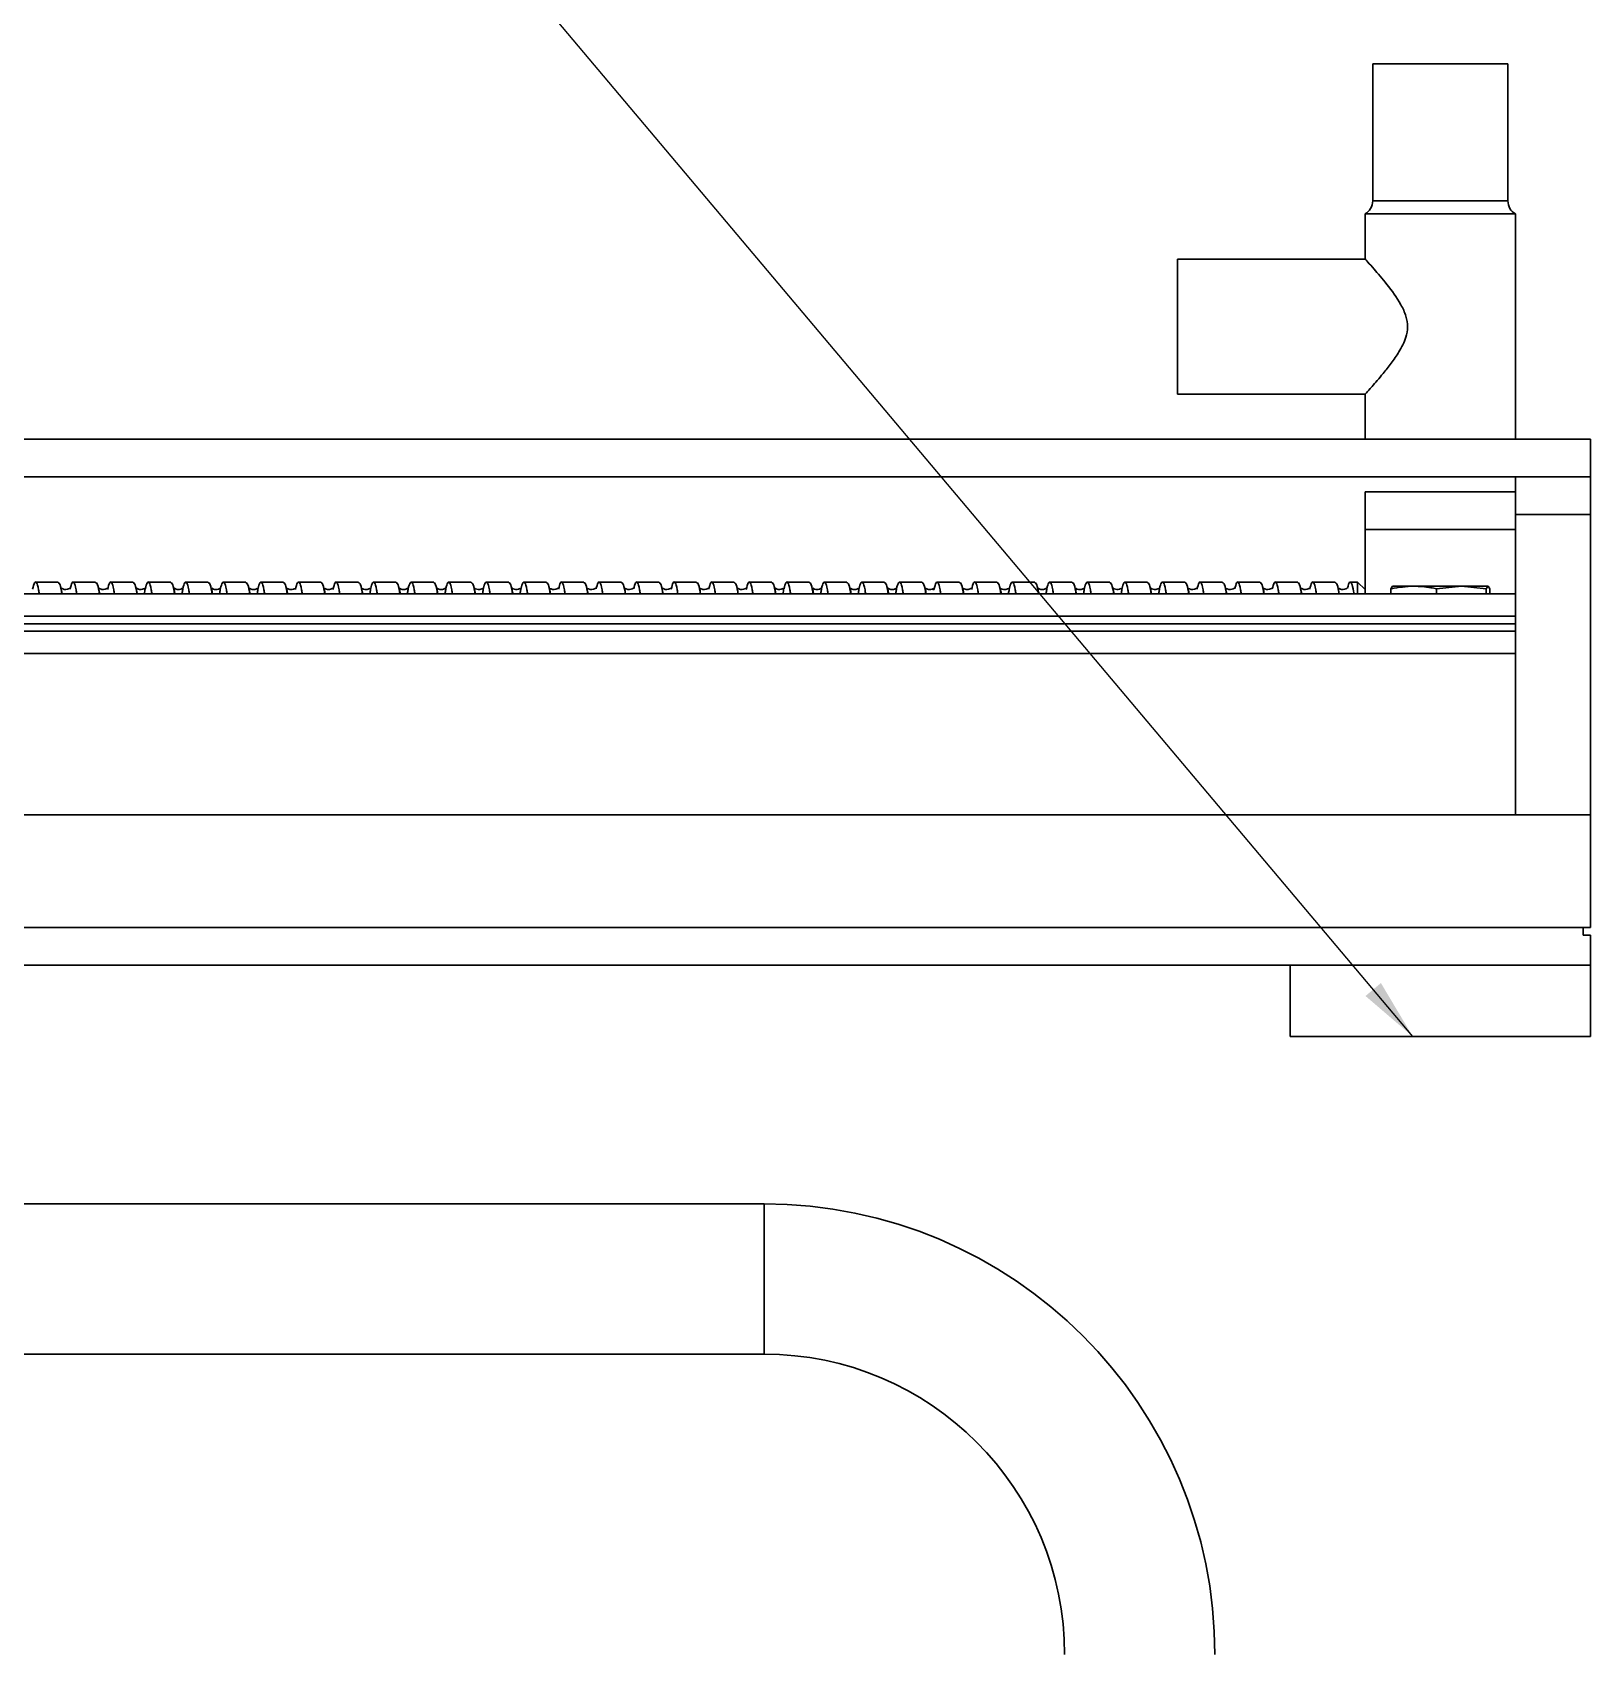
# Model space of a CAD drawing. Header units: millimetres. Extents: x 0 to 4412, y -498 to 1086.
# Drawn here: x 3963.2 to 4066.9, y 877.1 to 985.1 of the extents above; entities that cross this region are included whole.
import ezdxf

# ---------------------------------------------------------------- set-up
doc = ezdxf.new("R2010")
doc.units = ezdxf.units.MM
doc.header["$LTSCALE"] = 1.8
doc.layers.add('10', color=7, linetype='Continuous')
doc.dimstyles.new('SLDDIMSTYLE2', dxfattribs={"dimtxt": 0.18, "dimasz": 4.08, "dimexe": 0, "dimexo": 0.0625, "dimgap": 0, "dimtad": 0, "dimtih": 1, "dimtoh": 1, "dimdec": 0, "dimrnd": 1e-09, "dimzin": 0, "dimdsep": 46, "dimtxsty": 'Standard', "dimsah": 1, "dimcen": 0.09, "dimadec": 0, "dimazin": 0, "dimtfac": 4.08, "dimtdec": 0, "dimtofl": 0, "dimtmove": 0, "dimatfit": 3, "dimfxl": 1, "dimfrac": 2, "dimtolj": 1, "dimtzin": 0, "dimarcsym": 0})

msp = doc.modelspace()

# ---------------------------------------------------------------- linework, layer by layer
at = {"color": 7, "linetype": 'Continuous', "lineweight": 30}
for p, q in [((4052.3856, 983.0482), (4052.3856, 973.9142)), ((4052.3856, 983.0482), (4056.8856, 983.0482)), ((4056.8856, 983.0482), (4061.3856, 983.0482)), ((4061.3856, 973.9142), (4061.3856, 983.0482)), ((4051.8856, 973.0482), (4051.8856, 970.0193)), ((4051.8856, 973.0482), (4056.8856, 973.0482)), ((4052.3856, 973.9142), (4061.3856, 973.9142)), ((4056.8856, 973.0482), (4061.8856, 973.0482)), ((4061.8856, 958.0482), (4061.8856, 973.0482)), ((4051.9115, 970.0482), (4039.3856, 970.0482)), ((4039.3856, 970.0482), (4039.3856, 961.0482)), ((4039.3856, 961.0482), (4051.8856, 961.0482)), ((4051.8856, 961.0482), (4051.8856, 958.0482)), ((4066.8856, 958.0482), (3895.9002, 958.0482)), ((4066.8856, 958.0482), (4066.8856, 955.5482)), ((4061.8856, 955.5482), (3940.7502, 955.5482)), ((4061.8856, 955.5482), (4066.8856, 955.5482)), ((4061.8856, 955.5482), (4061.8856, 953.0482)), ((4066.8856, 955.5482), (4066.8856, 953.0482)), ((4051.8856, 954.5482), (4061.8856, 954.5482)), ((4051.8856, 952.0482), (4051.8856, 954.5482)), ((4061.8856, 953.0482), (4066.8856, 953.0482)), ((4061.8856, 953.0482), (4061.8856, 933.0482)), ((4066.8856, 953.0482), (4066.8856, 933.0482)), ((4061.8856, 952.0482), (4051.8856, 952.0482)), ((4051.8856, 947.7647), (4051.8856, 952.0482)), ((3964.8956, 948.5482), (3963.3957, 948.5482)), ((3967.3956, 948.5482), (3965.8957, 948.5482)), ((3969.8956, 948.5482), (3968.3957, 948.5482)), ((3972.3956, 948.5482), (3970.8957, 948.5482)), ((3974.8956, 948.5482), (3973.3957, 948.5482)), ((3977.3956, 948.5482), (3975.8957, 948.5482)), ((3979.8956, 948.5482), (3978.3957, 948.5482)), ((3982.3956, 948.5482), (3980.8957, 948.5482)), ((3984.8956, 948.5482), (3983.3957, 948.5482)), ((3987.3956, 948.5482), (3985.8957, 948.5482)), ((3989.8956, 948.5482), (3988.3957, 948.5482)), ((3992.3956, 948.5482), (3990.8957, 948.5482)), ((3994.8956, 948.5482), (3993.3957, 948.5482)), ((3997.3956, 948.5482), (3995.8957, 948.5482)), ((3999.8956, 948.5482), (3998.3957, 948.5482)), ((4002.3956, 948.5482), (4000.8957, 948.5482)), ((4004.8956, 948.5482), (4003.3957, 948.5482)), ((4007.3956, 948.5482), (4005.8957, 948.5482)), ((4009.8956, 948.5482), (4008.3957, 948.5482)), ((4012.3956, 948.5482), (4010.8957, 948.5482)), ((4014.8956, 948.5482), (4013.3957, 948.5482)), ((4017.3956, 948.5482), (4015.8957, 948.5482)), ((4019.8956, 948.5482), (4018.3957, 948.5482)), ((4022.3956, 948.5482), (4020.8957, 948.5482)), ((4024.8956, 948.5482), (4023.3957, 948.5482)), ((4027.3956, 948.5482), (4025.8957, 948.5482)), ((4029.8956, 948.5482), (4028.3957, 948.5482)), ((4032.3956, 948.5482), (4030.8957, 948.5482)), ((4034.8956, 948.5482), (4033.3957, 948.5482)), ((4037.3956, 948.5482), (4035.8957, 948.5482)), ((4039.8956, 948.5482), (4038.3957, 948.5482)), ((4042.3956, 948.5482), (4040.8957, 948.5482)), ((4044.8956, 948.5482), (4043.3957, 948.5482)), ((4047.3956, 948.5482), (4045.8957, 948.5482)), ((4049.8956, 948.5482), (4048.3957, 948.5482)), ((4051.3856, 948.5482), (4050.8963, 948.5482)), ((4051.8856, 948.0482), (4051.3856, 948.5482)), ((4051.3856, 948.5482), (4051.3856, 947.7647)), ((4053.7101, 948.2732), (4053.5886, 948.094)), ((4055.1157, 948.2732), (4053.7098, 948.2732)), ((4058.2912, 948.2732), (4055.1157, 948.2732)), ((4056.6427, 948.094), (4058.2912, 948.2732)), ((4058.2912, 948.2732), (4059.9397, 948.094)), ((4060.0612, 948.2732), (4058.2912, 948.2732)), ((4059.9397, 948.094), (4060.0612, 948.2732)), ((4060.0612, 948.2732), (4060.1826, 948.094)), ((4061.8856, 947.7647), (3940.7502, 947.7647)), ((4053.5886, 947.7647), (4053.5886, 948.094)), ((4056.6427, 947.7647), (4056.6427, 948.094)), ((4059.9397, 947.7647), (4059.9397, 948.094)), ((4060.1826, 947.7647), (4060.1826, 948.094)), ((4061.8856, 946.2647), (3940.7502, 946.2647)), ((4061.8856, 945.2647), (3864.3856, 945.2647)), ((4061.8856, 945.7647), (3940.7502, 945.7647)), ((3861.8856, 943.7982), (4061.8856, 943.7982)), ((4061.8856, 943.7982), (4061.8856, 933.0482)), ((3821.8856, 933.0482), (4066.8856, 933.0482)), ((4061.8856, 933.0482), (3861.8856, 933.0482)), ((4061.8856, 933.0482), (4066.8856, 933.0482)), ((4066.8856, 925.5482), (4066.8856, 933.0482)), ((3766.8856, 925.5482), (4066.3856, 925.5482)), ((3821.8856, 925.5482), (4066.8856, 925.5482)), ((4066.3856, 925.5482), (4066.3856, 925.0482)), ((4066.3856, 925.0482), (4066.8856, 925.0482)), ((4066.8856, 925.0482), (4066.8856, 923.0482)), ((3766.8856, 923.0482), (4066.8856, 923.0482)), ((4046.8856, 923.0482), (4046.8856, 918.2982)), ((4066.8856, 923.0482), (4066.8856, 918.2982)), ((4046.8856, 918.2982), (4066.8856, 918.2982)), ((3591.8856, 907.1482), (4011.8856, 907.1482)), ((4011.8856, 897.1482), (4011.8856, 907.1482)), ((4011.8856, 897.1482), (3601.8856, 897.1482))]:
    msp.add_line(p, q, dxfattribs=at)
for centre, radius, start, end in [((4051.3856, 973.9142), 1, 300, 0), ((4062.3856, 973.9142), 1, 180, 240), ((4011.8856, 877.1482), 30, 360, 90), ((4011.8856, 877.1482), 20, 360, 90)]:
    msp.add_arc(centre, radius, start, end, dxfattribs=at)
for points, knots in [([(4051.9116, 970.0193), (4051.9033, 970.0284), (4051.8574, 970.0796), (4052.0564, 969.8584), (4052.5192, 969.3367), (4053.3257, 968.3873), (4054.1435, 967.2982), (4054.6171, 966.3017), (4054.7479, 965.5415), (4054.5969, 964.6979), (4054.167, 963.8824), (4053.6172, 963.0972), (4052.9706, 962.2844), (4052.3534, 961.571), (4051.9472, 961.1164), (4051.9041, 961.0687), (4051.8856, 961.0482)], [0, 0, 0, 0, 0.016188689, 0.09062938, 0.166989286, 0.28150856, 0.398754042, 0.45404392, 0.500244937, 0.546562668, 0.618378695, 0.682894702, 0.749200959, 0.854883693, 0.937655297, 1, 1, 1, 1]), ([(3963.6419, 947.7647), (3963.6275, 947.8578), (3963.5671, 948.2487), (3963.4664, 948.5415), (3963.3323, 948.5946), (3963.2436, 948.2442), (3963.2003, 948.0731)], [0, 0, 0, 0, 0.09581572, 0.40205369, 0.70810886, 1, 1, 1, 1]), ([(3964.8956, 948.502), (3964.9276, 948.4937), (3965.0039, 948.4739), (3965.0877, 948.161), (3965.1391, 947.8064), (3965.1452, 947.7647)], [0, 0, 0, 0, 0.3888369, 0.92819948, 1, 1, 1, 1]), ([(3965.6766, 948.1102), (3965.6717, 948.1165), (3965.6613, 948.1296), (3965.5375, 948.0545), (3965.2936, 948.037), (3965.1353, 948.1203), (3965.0862, 948.1564), (3965.0882, 948.1194), (3965.1179, 948.0076), (3965.1452, 947.8397), (3965.1574, 947.7647)], [0, 0, 0, 0, 0.11621925, 0.24647327, 0.37746811, 0.51810409, 0.58963368, 0.66297316, 0.84934615, 1, 1, 1, 1]), ([(3966.1419, 947.7647), (3966.1275, 947.8578), (3966.0671, 948.2486), (3965.9664, 948.5418), (3965.8312, 948.5937), (3965.7414, 948.2383), (3965.6971, 948.0626)], [0, 0, 0, 0, 0.09512042, 0.39913612, 0.70297036, 1, 1, 1, 1]), ([(3967.3956, 948.502), (3967.4276, 948.4937), (3967.5039, 948.4739), (3967.5877, 948.161), (3967.6391, 947.8064), (3967.6452, 947.7647)], [0, 0, 0, 0, 0.3888369, 0.92819948, 1, 1, 1, 1]), ([(3968.1693, 948.0983), (3968.1647, 948.1062), (3968.1542, 948.1244), (3968.0445, 948.057), (3967.7973, 948.0357), (3967.6349, 948.1205), (3967.584, 948.1605), (3967.5834, 948.1308), (3967.6137, 948.0195), (3967.6421, 947.8482), (3967.6559, 947.7647)], [0, 0, 0, 0, 0.10698784, 0.24665746, 0.37796087, 0.51463322, 0.58297721, 0.65202468, 0.83037921, 1, 1, 1, 1]), ([(3968.6419, 947.7647), (3968.6275, 947.8578), (3968.5671, 948.2486), (3968.4664, 948.542), (3968.3307, 948.5933), (3968.2404, 948.2354), (3968.1955, 948.0574)], [0, 0, 0, 0, 0.09478474, 0.39772756, 0.70048957, 1, 1, 1, 1]), ([(3969.8956, 948.502), (3969.9276, 948.4937), (3970.0039, 948.4739), (3970.0877, 948.161), (3970.1391, 947.8064), (3970.1452, 947.7647)], [0, 0, 0, 0, 0.3888369, 0.92819948, 1, 1, 1, 1]), ([(3970.6362, 947.7647), (3970.6364, 947.7657), (3970.6581, 947.9062), (3970.6855, 948.0405), (3970.6854, 948.1281), (3970.6156, 948.0957), (3970.44, 948.0312), (3970.2221, 948.0697), (3970.1179, 948.1364), (3970.0662, 948.1783), (3970.108, 948.0593), (3970.1321, 947.9392), (3970.1558, 947.7756), (3970.1573, 947.7647)], [0, 0, 0, 0, 0.001092, 0.16072624, 0.29466004, 0.4019366, 0.49555984, 0.59115207, 0.64153304, 0.69218206, 0.80938518, 0.98729383, 1, 1, 1, 1]), ([(3971.1419, 947.7647), (3971.1275, 947.8579), (3971.0671, 948.2487), (3970.9664, 948.5405), (3970.8352, 948.5969), (3970.7494, 948.2599), (3970.709, 948.1012)], [0, 0, 0, 0, 0.09771823, 0.41003685, 0.72216905, 1, 1, 1, 1]), ([(3972.3956, 948.502), (3972.4276, 948.4937), (3972.5039, 948.4739), (3972.5877, 948.161), (3972.6391, 947.8064), (3972.6452, 947.7647)], [0, 0, 0, 0, 0.3888369, 0.92819948, 1, 1, 1, 1]), ([(3973.1722, 948.1054), (3973.1727, 948.1105), (3973.1768, 948.1466), (3973.105, 948.077), (3972.9119, 948.0378), (3972.7568, 948.0629), (3972.6298, 948.1295), (3972.6193, 948.1345), (3972.6148, 948.0575), (3972.6482, 947.9283), (3972.6693, 947.7788), (3972.6713, 947.7647)], [0, 0, 0, 0, 0.02678293, 0.18784358, 0.30542161, 0.38752758, 0.44851004, 0.55661537, 0.72922831, 0.97452631, 1, 1, 1, 1]), ([(3973.6419, 947.7647), (3973.6275, 947.8577), (3973.5672, 948.248), (3973.4663, 948.5514), (3973.3306, 948.5595), (3973.2228, 948.2609), (3973.1637, 947.8655), (3973.1486, 947.7647)], [0, 0, 0, 0, 0.0856248, 0.35929142, 0.6327947, 0.90633403, 1, 1, 1, 1]), ([(3974.8956, 948.502), (3974.9276, 948.4937), (3975.0039, 948.4739), (3975.0877, 948.161), (3975.1391, 947.8064), (3975.1452, 947.7647)], [0, 0, 0, 0, 0.388836904, 0.928199482, 1, 1, 1, 1]), ([(3975.6704, 948.1043), (3975.6709, 948.1086), (3975.675, 948.1458), (3975.6065, 948.0773), (3975.4123, 948.0378), (3975.257, 948.0628), (3975.1299, 948.1295), (3975.1173, 948.1371), (3975.1112, 948.0679), (3975.1435, 947.9402), (3975.1654, 947.7877), (3975.1687, 947.7647)], [0, 0, 0, 0, 0.02144892, 0.18612755, 0.30393769, 0.38561244, 0.44588386, 0.55149717, 0.71937742, 0.95768335, 1, 1, 1, 1]), ([(3976.1419, 947.7647), (3976.1275, 947.8577), (3976.0672, 948.248), (3975.9663, 948.5514), (3975.8306, 948.5595), (3975.7228, 948.2609), (3975.6637, 947.8655), (3975.6486, 947.7647)], [0, 0, 0, 0, 0.0856248, 0.35929142, 0.6327947, 0.90633403, 1, 1, 1, 1]), ([(3977.3956, 948.502), (3977.4276, 948.4937), (3977.5039, 948.4739), (3977.5877, 948.161), (3977.6391, 947.8064), (3977.6452, 947.7647)], [0, 0, 0, 0, 0.3888369, 0.92819948, 1, 1, 1, 1]), ([(3978.1693, 948.1039), (3978.1696, 948.1074), (3978.1738, 948.1455), (3978.1082, 948.0777), (3977.9126, 948.0378), (3977.757, 948.0627), (3977.63, 948.1296), (3977.6161, 948.139), (3977.6093, 948.0759), (3977.6415, 947.9491), (3977.6639, 947.7951), (3977.6683, 947.7647)], [0, 0, 0, 0, 0.016906802, 0.185539437, 0.303642914, 0.384984577, 0.444716923, 0.548063006, 0.711511727, 0.943111998, 1, 1, 1, 1]), ([(3978.6419, 947.7647), (3978.6275, 947.8577), (3978.5672, 948.248), (3978.4663, 948.5514), (3978.3306, 948.5595), (3978.2228, 948.2609), (3978.1637, 947.8655), (3978.1486, 947.7647)], [0, 0, 0, 0, 0.0856248, 0.35929142, 0.6327947, 0.90633403, 1, 1, 1, 1]), ([(3979.8956, 948.502), (3979.9276, 948.4937), (3980.0039, 948.4739), (3980.0877, 948.161), (3980.1391, 947.8064), (3980.1452, 947.7647)], [0, 0, 0, 0, 0.3888369, 0.92819948, 1, 1, 1, 1]), ([(3980.6572, 948.0916), (3980.6511, 948.0982), (3980.6389, 948.1116), (3980.506, 948.0504), (3980.3412, 948.0414), (3980.1686, 948.1006), (3980.1122, 948.1463), (3980.1028, 948.0969), (3980.1364, 947.9669), (3980.1606, 947.8015), (3980.166, 947.7647)], [0, 0, 0, 0, 0.12561456, 0.2541673, 0.34469375, 0.41668839, 0.521189, 0.68961019, 0.93086157, 1, 1, 1, 1]), ([(3981.1419, 947.7647), (3981.1275, 947.8578), (3981.0671, 948.2486), (3980.9664, 948.5422), (3980.8302, 948.5929), (3980.7394, 948.2327), (3980.694, 948.0526)], [0, 0, 0, 0, 0.09447378, 0.39642274, 0.69819148, 1, 1, 1, 1]), ([(3982.3956, 948.502), (3982.4276, 948.4937), (3982.5039, 948.4739), (3982.5877, 948.161), (3982.6391, 947.8064), (3982.6452, 947.7647)], [0, 0, 0, 0, 0.3888369, 0.92819948, 1, 1, 1, 1]), ([(3983.1594, 948.0979), (3983.1571, 948.1064), (3983.152, 948.125), (3983.0612, 948.0689), (3982.8979, 948.0392), (3982.7254, 948.0714), (3982.622, 948.1336), (3982.6008, 948.1072), (3982.6342, 947.9762), (3982.6591, 947.8089), (3982.6657, 947.7647)], [0, 0, 0, 0, 0.10146301, 0.2219171, 0.30471941, 0.38522014, 0.50170465, 0.67433698, 0.9138218, 1, 1, 1, 1]), ([(3983.6419, 947.7647), (3983.6275, 947.8578), (3983.5671, 948.2486), (3983.4664, 948.5419), (3983.3308, 948.5934), (3983.2407, 948.2364), (3983.196, 948.0591)], [0, 0, 0, 0, 0.094894702, 0.398188993, 0.701302249, 1, 1, 1, 1]), ([(3984.8956, 948.502), (3984.9276, 948.4937), (3985.0039, 948.4739), (3985.0877, 948.161), (3985.1391, 947.8064), (3985.1452, 947.7647)], [0, 0, 0, 0, 0.3888369, 0.92819948, 1, 1, 1, 1]), ([(3985.666, 948.1111), (3985.6656, 948.1185), (3985.6648, 948.1381), (3985.6199, 948.0975), (3985.4535, 948.042), (3985.2812, 948.0518), (3985.1371, 948.1171), (3985.0963, 948.1179), (3985.1301, 947.9865), (3985.1557, 947.8171), (3985.1636, 947.7647)], [0, 0, 0, 0, 0.067619, 0.17975635, 0.25647918, 0.34792636, 0.47771759, 0.65572685, 0.89364285, 1, 1, 1, 1]), ([(3986.1419, 947.7647), (3986.1275, 947.8577), (3986.0672, 948.248), (3985.9663, 948.5514), (3985.8306, 948.5595), (3985.7228, 948.2609), (3985.6637, 947.8655), (3985.6486, 947.7647)], [0, 0, 0, 0, 0.0856248, 0.35929142, 0.6327947, 0.90633403, 1, 1, 1, 1]), ([(3987.3956, 948.502), (3987.4276, 948.4937), (3987.5039, 948.4739), (3987.5877, 948.161), (3987.6391, 947.8064), (3987.6452, 947.7647)], [0, 0, 0, 0, 0.388836904, 0.928199482, 1, 1, 1, 1]), ([(3988.171, 948.1249), (3988.171, 948.127), (3988.1714, 948.1427), (3988.1626, 948.1282), (3988.0393, 948.0646), (3987.8828, 948.0358), (3987.6786, 948.0868), (3987.591, 948.1488), (3987.6189, 948.0395), (3987.6499, 947.8488), (3987.6636, 947.7647)], [0, 0, 0, 0, 0.01713125, 0.12917044, 0.19350225, 0.2783581, 0.39962442, 0.57349879, 0.81196842, 1, 1, 1, 1]), ([(3988.6419, 947.7647), (3988.6275, 947.8577), (3988.5672, 948.248), (3988.4663, 948.5514), (3988.3306, 948.5595), (3988.2228, 948.2609), (3988.1637, 947.8655), (3988.1486, 947.7647)], [0, 0, 0, 0, 0.0856248, 0.35929142, 0.6327947, 0.90633403, 1, 1, 1, 1]), ([(3989.8956, 948.502), (3989.9276, 948.4937), (3990.0039, 948.4739), (3990.0877, 948.161), (3990.1391, 947.8064), (3990.1452, 947.7647)], [0, 0, 0, 0, 0.3888369, 0.92819948, 1, 1, 1, 1]), ([(3990.6699, 948.1251), (3990.6699, 948.1266), (3990.6706, 948.1424), (3990.6635, 948.1285), (3990.5392, 948.0646), (3990.3835, 948.036), (3990.181, 948.0855), (3990.089, 948.1518), (3990.1153, 948.0468), (3990.147, 947.8554), (3990.1621, 947.7647)], [0, 0, 0, 0, 0.01120528, 0.12501864, 0.18912952, 0.27381674, 0.39446622, 0.56407614, 0.79331158, 1, 1, 1, 1]), ([(3991.1419, 947.7647), (3991.1275, 947.8577), (3991.0672, 948.248), (3990.9663, 948.5514), (3990.8306, 948.5595), (3990.7228, 948.2609), (3990.6637, 947.8655), (3990.6486, 947.7647)], [0, 0, 0, 0, 0.0856248, 0.35929142, 0.6327947, 0.90633403, 1, 1, 1, 1]), ([(3992.3956, 948.502), (3992.4276, 948.4937), (3992.5039, 948.4739), (3992.5877, 948.161), (3992.6391, 947.8064), (3992.6452, 947.7647)], [0, 0, 0, 0, 0.3888369, 0.92819948, 1, 1, 1, 1]), ([(3993.1634, 948.1142), (3993.1628, 948.1211), (3993.1618, 948.1325), (3993.138, 948.1167), (3993.0751, 948.0815), (3992.9348, 948.037), (3992.7389, 948.0599), (3992.6212, 948.1335), (3992.5765, 948.1368), (3992.6291, 947.9977), (3992.6588, 947.7929), (3992.6629, 947.7647)], [0, 0, 0, 0, 0.0795034, 0.13210321, 0.16679858, 0.245072, 0.35912107, 0.51110219, 0.60112224, 0.94517517, 1, 1, 1, 1]), ([(3993.6419, 947.7647), (3993.6275, 947.8577), (3993.5672, 948.248), (3993.4663, 948.5514), (3993.3306, 948.5595), (3993.2228, 948.2609), (3993.1637, 947.8655), (3993.1486, 947.7647)], [0, 0, 0, 0, 0.0856248, 0.35929142, 0.6327947, 0.90633403, 1, 1, 1, 1]), ([(3994.8956, 948.502), (3994.9276, 948.4937), (3995.0039, 948.4739), (3995.0877, 948.161), (3995.1391, 947.8064), (3995.1452, 947.7647)], [0, 0, 0, 0, 0.3888369, 0.92819948, 1, 1, 1, 1]), ([(3995.6614, 948.1123), (3995.661, 948.1194), (3995.6604, 948.1314), (3995.6378, 948.1165), (3995.575, 948.0815), (3995.4345, 948.0371), (3995.2414, 948.0591), (3995.1209, 948.1336), (3995.0734, 948.1439), (3995.1254, 948.0062), (3995.1554, 947.8014), (3995.1608, 947.7647)], [0, 0, 0, 0, 0.0760744, 0.12957717, 0.16452193, 0.24306212, 0.35752918, 0.50726217, 0.59449876, 0.92728803, 1, 1, 1, 1]), ([(3996.1419, 947.7647), (3996.1275, 947.8577), (3996.0672, 948.248), (3995.9663, 948.5514), (3995.8306, 948.5595), (3995.7228, 948.2609), (3995.6637, 947.8655), (3995.6486, 947.7647)], [0, 0, 0, 0, 0.085624799, 0.359291423, 0.632794696, 0.906334029, 1, 1, 1, 1]), ([(3997.3956, 948.502), (3997.4276, 948.4937), (3997.5039, 948.4739), (3997.5877, 948.161), (3997.6391, 947.8064), (3997.6452, 947.7647)], [0, 0, 0, 0, 0.3888369, 0.92819948, 1, 1, 1, 1]), ([(3998.1812, 948.1323), (3998.1775, 948.1333), (3998.1711, 948.1351), (3998.0042, 948.0455), (3997.7784, 948.043), (3997.6343, 948.1213), (3997.5914, 948.1445), (3997.6012, 948.0822), (3997.6297, 947.9685), (3997.6539, 947.8094), (3997.6607, 947.7647)], [0, 0, 0, 0, 0.13195758, 0.22213897, 0.35021204, 0.5079708, 0.59420556, 0.68743736, 0.91215792, 1, 1, 1, 1]), ([(3998.6419, 947.7647), (3998.6275, 947.8578), (3998.5671, 948.2487), (3998.4664, 948.5412), (3998.3331, 948.5953), (3998.2453, 948.2488), (3998.2029, 948.0814)], [0, 0, 0, 0, 0.09636656, 0.40436506, 0.71217972, 1, 1, 1, 1]), ([(3999.8956, 948.502), (3999.9276, 948.4937), (4000.0039, 948.4739), (4000.0877, 948.161), (4000.1391, 947.8064), (4000.1452, 947.7647)], [0, 0, 0, 0, 0.388836904, 0.928199482, 1, 1, 1, 1]), ([(4000.6872, 948.1346), (4000.6826, 948.1359), (4000.6745, 948.1382), (4000.5136, 948.0474), (4000.2822, 948.0414), (4000.1343, 948.1211), (4000.0895, 948.1482), (4000.0969, 948.0933), (4000.1255, 947.98), (4000.1506, 947.8179), (4000.1588, 947.7647)], [0, 0, 0, 0, 0.13091266, 0.23149985, 0.35998467, 0.51264592, 0.59463102, 0.68216968, 0.89562013, 1, 1, 1, 1]), ([(4001.1419, 947.7647), (4001.1275, 947.8578), (4001.0671, 948.2487), (4000.9664, 948.5409), (4000.8338, 948.5959), (4000.7467, 948.2527), (4000.705, 948.0884)], [0, 0, 0, 0, 0.09683714, 0.4063397, 0.71565751, 1, 1, 1, 1]), ([(4002.3956, 948.502), (4002.4276, 948.4937), (4002.5039, 948.4739), (4002.5877, 948.161), (4002.6391, 947.8064), (4002.6452, 947.7647)], [0, 0, 0, 0, 0.3888369, 0.92819948, 1, 1, 1, 1]), ([(4003.1861, 948.1292), (4003.1811, 948.1319), (4003.1718, 948.1368), (4003.0221, 948.0497), (4002.786, 948.0399), (4002.6349, 948.1206), (4002.5889, 948.1503), (4002.5948, 948.1008), (4002.6238, 947.988), (4002.6494, 947.8247), (4002.6588, 947.7647)], [0, 0, 0, 0, 0.1281094, 0.2388347, 0.36835128, 0.51692034, 0.59525247, 0.67782242, 0.88170567, 1, 1, 1, 1]), ([(4003.6419, 947.7647), (4003.6275, 947.8578), (4003.5671, 948.2487), (4003.4664, 948.5411), (4003.3334, 948.5955), (4003.2459, 948.2504), (4003.2037, 948.0842)], [0, 0, 0, 0, 0.09655679, 0.40516332, 0.71358564, 1, 1, 1, 1]), ([(4004.8956, 948.502), (4004.9276, 948.4937), (4005.0039, 948.4739), (4005.0877, 948.161), (4005.1391, 947.8064), (4005.1452, 947.7647)], [0, 0, 0, 0, 0.3888369, 0.92819948, 1, 1, 1, 1]), ([(4005.6817, 948.1201), (4005.6767, 948.1246), (4005.6667, 948.1335), (4005.53, 948.0521), (4005.2898, 948.0384), (4005.1348, 948.1206), (4005.0869, 948.154), (4005.0904, 948.1119), (4005.1196, 947.9996), (4005.1462, 947.8331), (4005.1572, 947.7647)], [0, 0, 0, 0, 0.1224106, 0.24266999, 0.37273363, 0.51708735, 0.59185604, 0.6695934, 0.86417958, 1, 1, 1, 1]), ([(4006.1419, 947.7647), (4006.1275, 947.8578), (4006.0671, 948.2487), (4005.9664, 948.5415), (4005.8323, 948.5946), (4005.7436, 948.2442), (4005.7003, 948.0731)], [0, 0, 0, 0, 0.09581572, 0.402053689, 0.708108865, 1, 1, 1, 1]), ([(4007.3956, 948.502), (4007.4276, 948.4937), (4007.5039, 948.4739), (4007.5877, 948.161), (4007.6391, 947.8064), (4007.6452, 947.7647)], [0, 0, 0, 0, 0.3888369, 0.92819948, 1, 1, 1, 1]), ([(4008.1766, 948.1102), (4008.1717, 948.1165), (4008.1613, 948.1296), (4008.0375, 948.0545), (4007.7936, 948.037), (4007.6353, 948.1203), (4007.5862, 948.1564), (4007.5882, 948.1194), (4007.6179, 948.0076), (4007.6452, 947.8397), (4007.6574, 947.7647)], [0, 0, 0, 0, 0.11621925, 0.24647327, 0.37746811, 0.51810409, 0.58963368, 0.66297316, 0.84934615, 1, 1, 1, 1]), ([(4008.6419, 947.7647), (4008.6275, 947.8578), (4008.5671, 948.2486), (4008.4664, 948.5418), (4008.3312, 948.5937), (4008.2414, 948.2383), (4008.1971, 948.0626)], [0, 0, 0, 0, 0.09512042, 0.39913612, 0.70297036, 1, 1, 1, 1]), ([(4009.8956, 948.502), (4009.9276, 948.4937), (4010.0039, 948.4739), (4010.0877, 948.161), (4010.1391, 947.8064), (4010.1452, 947.7647)], [0, 0, 0, 0, 0.3888369, 0.92819948, 1, 1, 1, 1]), ([(4010.6693, 948.0983), (4010.6647, 948.1062), (4010.6542, 948.1244), (4010.5445, 948.057), (4010.2973, 948.0357), (4010.1349, 948.1205), (4010.084, 948.1605), (4010.0834, 948.1308), (4010.1137, 948.0195), (4010.1421, 947.8482), (4010.1559, 947.7647)], [0, 0, 0, 0, 0.106987844, 0.246657462, 0.377960871, 0.514633222, 0.582977208, 0.652024684, 0.830379208, 1, 1, 1, 1]), ([(4011.1419, 947.7647), (4011.1275, 947.8578), (4011.0671, 948.2486), (4010.9664, 948.542), (4010.8307, 948.5933), (4010.7404, 948.2354), (4010.6955, 948.0574)], [0, 0, 0, 0, 0.09478474, 0.39772756, 0.70048957, 1, 1, 1, 1]), ([(4012.3956, 948.502), (4012.4276, 948.4937), (4012.5039, 948.4739), (4012.5877, 948.161), (4012.6391, 947.8064), (4012.6452, 947.7647)], [0, 0, 0, 0, 0.3888369, 0.92819948, 1, 1, 1, 1]), ([(4013.1362, 947.7647), (4013.1364, 947.7657), (4013.1581, 947.9062), (4013.1855, 948.0405), (4013.1854, 948.1281), (4013.1156, 948.0957), (4012.94, 948.0312), (4012.7221, 948.0697), (4012.6179, 948.1364), (4012.5662, 948.1783), (4012.608, 948.0593), (4012.6321, 947.9392), (4012.6558, 947.7756), (4012.6573, 947.7647)], [0, 0, 0, 0, 0.001092, 0.16072624, 0.29466004, 0.4019366, 0.49555984, 0.59115207, 0.64153304, 0.69218206, 0.80938518, 0.98729383, 1, 1, 1, 1]), ([(4013.6419, 947.7647), (4013.6275, 947.8579), (4013.5671, 948.2487), (4013.4664, 948.5405), (4013.3352, 948.5969), (4013.2494, 948.2599), (4013.209, 948.1012)], [0, 0, 0, 0, 0.09771823, 0.41003685, 0.72216905, 1, 1, 1, 1]), ([(4014.8956, 948.502), (4014.9276, 948.4937), (4015.0039, 948.4739), (4015.0877, 948.161), (4015.1391, 947.8064), (4015.1452, 947.7647)], [0, 0, 0, 0, 0.3888369, 0.92819948, 1, 1, 1, 1]), ([(4015.6722, 948.1054), (4015.6727, 948.1105), (4015.6768, 948.1466), (4015.605, 948.077), (4015.4119, 948.0378), (4015.2568, 948.0629), (4015.1298, 948.1295), (4015.1193, 948.1345), (4015.1148, 948.0575), (4015.1482, 947.9283), (4015.1693, 947.7788), (4015.1713, 947.7647)], [0, 0, 0, 0, 0.02678293, 0.18784358, 0.30542161, 0.38752758, 0.44851004, 0.55661537, 0.72922831, 0.97452631, 1, 1, 1, 1]), ([(4016.1419, 947.7647), (4016.1275, 947.8577), (4016.0672, 948.248), (4015.9663, 948.5514), (4015.8306, 948.5595), (4015.7228, 948.2609), (4015.6637, 947.8655), (4015.6486, 947.7647)], [0, 0, 0, 0, 0.0856248, 0.35929142, 0.6327947, 0.90633403, 1, 1, 1, 1]), ([(4017.3956, 948.502), (4017.4276, 948.4937), (4017.5039, 948.4739), (4017.5877, 948.161), (4017.6391, 947.8064), (4017.6452, 947.7647)], [0, 0, 0, 0, 0.3888369, 0.92819948, 1, 1, 1, 1]), ([(4018.1704, 948.1043), (4018.1709, 948.1086), (4018.175, 948.1458), (4018.1065, 948.0773), (4017.9123, 948.0378), (4017.757, 948.0628), (4017.6299, 948.1295), (4017.6173, 948.1371), (4017.6112, 948.0679), (4017.6435, 947.9402), (4017.6654, 947.7877), (4017.6687, 947.7647)], [0, 0, 0, 0, 0.021448915, 0.186127551, 0.30393769, 0.385612444, 0.445883856, 0.551497167, 0.719377425, 0.957683346, 1, 1, 1, 1]), ([(4018.6419, 947.7647), (4018.6275, 947.8577), (4018.5672, 948.248), (4018.4663, 948.5514), (4018.3306, 948.5595), (4018.2228, 948.2609), (4018.1637, 947.8655), (4018.1486, 947.7647)], [0, 0, 0, 0, 0.0856248, 0.35929142, 0.6327947, 0.90633403, 1, 1, 1, 1]), ([(4019.8956, 948.502), (4019.9276, 948.4937), (4020.0039, 948.4739), (4020.0877, 948.161), (4020.1391, 947.8064), (4020.1452, 947.7647)], [0, 0, 0, 0, 0.388836904, 0.928199482, 1, 1, 1, 1]), ([(4020.6693, 948.1039), (4020.6696, 948.1074), (4020.6738, 948.1455), (4020.6082, 948.0777), (4020.4126, 948.0378), (4020.257, 948.0627), (4020.13, 948.1296), (4020.1161, 948.139), (4020.1093, 948.0759), (4020.1415, 947.9491), (4020.1639, 947.7951), (4020.1683, 947.7647)], [0, 0, 0, 0, 0.016906802, 0.185539437, 0.303642914, 0.384984577, 0.444716923, 0.548063006, 0.711511727, 0.943111998, 1, 1, 1, 1]), ([(4021.1419, 947.7647), (4021.1275, 947.8577), (4021.0672, 948.248), (4020.9663, 948.5514), (4020.8306, 948.5595), (4020.7228, 948.2609), (4020.6637, 947.8655), (4020.6486, 947.7647)], [0, 0, 0, 0, 0.0856248, 0.35929142, 0.6327947, 0.90633403, 1, 1, 1, 1]), ([(4022.3956, 948.502), (4022.4276, 948.4937), (4022.5039, 948.4739), (4022.5877, 948.161), (4022.6391, 947.8064), (4022.6452, 947.7647)], [0, 0, 0, 0, 0.3888369, 0.92819948, 1, 1, 1, 1]), ([(4023.1587, 947.9985), (4023.1653, 948.0339), (4023.1825, 948.126), (4023.1509, 948.1099), (4023.0071, 948.0521), (4022.841, 948.0411), (4022.6687, 948.1007), (4022.6121, 948.1462), (4022.6029, 948.097), (4022.6364, 947.9669), (4022.6606, 947.8015), (4022.666, 947.7647)], [0, 0, 0, 0, 0.094524446, 0.245963529, 0.356822483, 0.434889023, 0.496974433, 0.587091751, 0.732331727, 0.940377672, 1, 1, 1, 1]), ([(4023.6419, 947.7647), (4023.6275, 947.8578), (4023.5671, 948.2486), (4023.4664, 948.5422), (4023.3302, 948.5929), (4023.2394, 948.2327), (4023.194, 948.0526)], [0, 0, 0, 0, 0.09447378, 0.39642274, 0.69819148, 1, 1, 1, 1]), ([(4024.8956, 948.502), (4024.9276, 948.4937), (4025.0039, 948.4739), (4025.0877, 948.161), (4025.1391, 947.8064), (4025.1452, 947.7647)], [0, 0, 0, 0, 0.3888369, 0.92819948, 1, 1, 1, 1]), ([(4025.6594, 948.0979), (4025.6571, 948.1064), (4025.652, 948.125), (4025.5612, 948.0689), (4025.3979, 948.0392), (4025.2254, 948.0714), (4025.122, 948.1336), (4025.1008, 948.1072), (4025.1342, 947.9762), (4025.1591, 947.8089), (4025.1657, 947.7647)], [0, 0, 0, 0, 0.101463014, 0.221917099, 0.30471941, 0.385220135, 0.501704649, 0.674336985, 0.913821804, 1, 1, 1, 1]), ([(4026.1419, 947.7647), (4026.1275, 947.8578), (4026.0671, 948.2486), (4025.9664, 948.5419), (4025.8308, 948.5934), (4025.7407, 948.2364), (4025.696, 948.0591)], [0, 0, 0, 0, 0.0948947, 0.39818899, 0.70130225, 1, 1, 1, 1]), ([(4027.3956, 948.502), (4027.4276, 948.4937), (4027.5039, 948.4739), (4027.5877, 948.161), (4027.6391, 947.8064), (4027.6452, 947.7647)], [0, 0, 0, 0, 0.3888369, 0.92819948, 1, 1, 1, 1]), ([(4028.166, 948.1111), (4028.1656, 948.1185), (4028.1648, 948.1381), (4028.1199, 948.0975), (4027.9535, 948.042), (4027.7812, 948.0518), (4027.6371, 948.1171), (4027.5963, 948.1179), (4027.6301, 947.9865), (4027.6557, 947.8171), (4027.6636, 947.7647)], [0, 0, 0, 0, 0.067619, 0.17975635, 0.25647918, 0.34792636, 0.47771759, 0.65572685, 0.89364285, 1, 1, 1, 1]), ([(4028.6419, 947.7647), (4028.6275, 947.8577), (4028.5672, 948.248), (4028.4663, 948.5514), (4028.3306, 948.5595), (4028.2228, 948.2609), (4028.1637, 947.8655), (4028.1486, 947.7647)], [0, 0, 0, 0, 0.0856248, 0.35929142, 0.6327947, 0.90633403, 1, 1, 1, 1]), ([(4029.8956, 948.502), (4029.9276, 948.4937), (4030.0039, 948.4739), (4030.0877, 948.161), (4030.1391, 947.8064), (4030.1452, 947.7647)], [0, 0, 0, 0, 0.3888369, 0.92819948, 1, 1, 1, 1]), ([(4030.671, 948.1249), (4030.671, 948.127), (4030.6714, 948.1427), (4030.6626, 948.1282), (4030.5393, 948.0646), (4030.3828, 948.0358), (4030.1786, 948.0868), (4030.091, 948.1488), (4030.1189, 948.0395), (4030.1499, 947.8488), (4030.1636, 947.7647)], [0, 0, 0, 0, 0.017131255, 0.129170438, 0.193502254, 0.278358102, 0.399624423, 0.573498788, 0.811968417, 1, 1, 1, 1]), ([(4031.1419, 947.7647), (4031.1275, 947.8577), (4031.0672, 948.248), (4030.9663, 948.5514), (4030.8306, 948.5595), (4030.7228, 948.2609), (4030.6637, 947.8655), (4030.6486, 947.7647)], [0, 0, 0, 0, 0.0856248, 0.35929142, 0.6327947, 0.90633403, 1, 1, 1, 1]), ([(4032.3956, 948.502), (4032.4276, 948.4937), (4032.5039, 948.4739), (4032.5877, 948.161), (4032.6391, 947.8064), (4032.6452, 947.7647)], [0, 0, 0, 0, 0.3888369, 0.92819948, 1, 1, 1, 1]), ([(4033.1699, 948.1251), (4033.1699, 948.1266), (4033.1706, 948.1424), (4033.1635, 948.1285), (4033.0392, 948.0646), (4032.8835, 948.036), (4032.681, 948.0855), (4032.589, 948.1518), (4032.6153, 948.0468), (4032.647, 947.8554), (4032.6621, 947.7647)], [0, 0, 0, 0, 0.01120528, 0.12501864, 0.18912952, 0.27381674, 0.39446622, 0.56407614, 0.79331158, 1, 1, 1, 1]), ([(4033.6419, 947.7647), (4033.6275, 947.8577), (4033.5672, 948.248), (4033.4663, 948.5514), (4033.3306, 948.5595), (4033.2228, 948.2609), (4033.1637, 947.8655), (4033.1486, 947.7647)], [0, 0, 0, 0, 0.0856248, 0.35929142, 0.6327947, 0.90633403, 1, 1, 1, 1]), ([(4034.8956, 948.502), (4034.9276, 948.4937), (4035.0039, 948.4739), (4035.0877, 948.161), (4035.1391, 947.8064), (4035.1452, 947.7647)], [0, 0, 0, 0, 0.3888369, 0.92819948, 1, 1, 1, 1]), ([(4035.6634, 948.1142), (4035.6628, 948.1211), (4035.6618, 948.1325), (4035.638, 948.1167), (4035.5751, 948.0815), (4035.4348, 948.037), (4035.2389, 948.0599), (4035.1212, 948.1335), (4035.0765, 948.1368), (4035.1291, 947.9977), (4035.1588, 947.7929), (4035.1629, 947.7647)], [0, 0, 0, 0, 0.0795034, 0.13210321, 0.16679858, 0.245072, 0.35912107, 0.51110219, 0.60112224, 0.94517517, 1, 1, 1, 1]), ([(4036.1419, 947.7647), (4036.1275, 947.8577), (4036.0672, 948.248), (4035.9663, 948.5514), (4035.8306, 948.5595), (4035.7228, 948.2609), (4035.6637, 947.8655), (4035.6486, 947.7647)], [0, 0, 0, 0, 0.0856248, 0.35929142, 0.6327947, 0.90633403, 1, 1, 1, 1]), ([(4037.3956, 948.502), (4037.4276, 948.4937), (4037.5039, 948.4739), (4037.5877, 948.161), (4037.6391, 947.8064), (4037.6452, 947.7647)], [0, 0, 0, 0, 0.388836904, 0.928199482, 1, 1, 1, 1]), ([(4038.1614, 948.1123), (4038.161, 948.1194), (4038.1604, 948.1314), (4038.1378, 948.1165), (4038.075, 948.0815), (4037.9345, 948.0371), (4037.7414, 948.0591), (4037.6209, 948.1336), (4037.5734, 948.1439), (4037.6254, 948.0062), (4037.6554, 947.8014), (4037.6608, 947.7647)], [0, 0, 0, 0, 0.0760744, 0.12957717, 0.16452193, 0.24306212, 0.35752918, 0.50726217, 0.59449876, 0.92728803, 1, 1, 1, 1]), ([(4038.6419, 947.7647), (4038.6275, 947.8577), (4038.5672, 948.248), (4038.4663, 948.5514), (4038.3306, 948.5595), (4038.2228, 948.2609), (4038.1637, 947.8655), (4038.1486, 947.7647)], [0, 0, 0, 0, 0.0856248, 0.35929142, 0.6327947, 0.90633403, 1, 1, 1, 1]), ([(4039.8956, 948.502), (4039.9276, 948.4937), (4040.0039, 948.4739), (4040.0877, 948.161), (4040.1391, 947.8064), (4040.1452, 947.7647)], [0, 0, 0, 0, 0.3888369, 0.92819948, 1, 1, 1, 1]), ([(4040.6812, 948.1323), (4040.6775, 948.1333), (4040.6711, 948.1351), (4040.5042, 948.0455), (4040.2784, 948.043), (4040.1343, 948.1213), (4040.0914, 948.1445), (4040.1012, 948.0822), (4040.1297, 947.9685), (4040.1539, 947.8094), (4040.1607, 947.7647)], [0, 0, 0, 0, 0.13195758, 0.22213897, 0.35021204, 0.5079708, 0.59420556, 0.68743736, 0.91215792, 1, 1, 1, 1]), ([(4041.1419, 947.7647), (4041.1275, 947.8578), (4041.0671, 948.2487), (4040.9664, 948.5412), (4040.8331, 948.5953), (4040.7453, 948.2488), (4040.7029, 948.0814)], [0, 0, 0, 0, 0.09636656, 0.40436506, 0.71217972, 1, 1, 1, 1]), ([(4042.3956, 948.502), (4042.4276, 948.4937), (4042.5039, 948.4739), (4042.5877, 948.161), (4042.6391, 947.8064), (4042.6452, 947.7647)], [0, 0, 0, 0, 0.3888369, 0.92819948, 1, 1, 1, 1]), ([(4043.1872, 948.1346), (4043.1826, 948.1359), (4043.1745, 948.1382), (4043.0136, 948.0474), (4042.7822, 948.0414), (4042.6343, 948.1211), (4042.5895, 948.1482), (4042.5969, 948.0933), (4042.6255, 947.98), (4042.6506, 947.8179), (4042.6588, 947.7647)], [0, 0, 0, 0, 0.13091266, 0.231499847, 0.359984675, 0.512645923, 0.594631017, 0.682169679, 0.895620131, 1, 1, 1, 1]), ([(4043.6419, 947.7647), (4043.6275, 947.8578), (4043.5671, 948.2487), (4043.4664, 948.5409), (4043.3338, 948.5959), (4043.2467, 948.2527), (4043.205, 948.0884)], [0, 0, 0, 0, 0.09683714, 0.4063397, 0.71565751, 1, 1, 1, 1]), ([(4044.8956, 948.502), (4044.9276, 948.4937), (4045.0039, 948.4739), (4045.0877, 948.161), (4045.1391, 947.8064), (4045.1452, 947.7647)], [0, 0, 0, 0, 0.388836904, 0.928199482, 1, 1, 1, 1]), ([(4045.6861, 948.1292), (4045.6811, 948.1319), (4045.6718, 948.1368), (4045.5221, 948.0497), (4045.286, 948.0399), (4045.1349, 948.1206), (4045.0889, 948.1503), (4045.0948, 948.1008), (4045.1238, 947.988), (4045.1494, 947.8247), (4045.1588, 947.7647)], [0, 0, 0, 0, 0.1281094, 0.2388347, 0.36835128, 0.51692034, 0.59525247, 0.67782242, 0.88170567, 1, 1, 1, 1]), ([(4046.1419, 947.7647), (4046.1275, 947.8578), (4046.0671, 948.2487), (4045.9664, 948.5411), (4045.8334, 948.5955), (4045.7459, 948.2504), (4045.7037, 948.0842)], [0, 0, 0, 0, 0.09655679, 0.40516332, 0.71358564, 1, 1, 1, 1]), ([(4047.3956, 948.502), (4047.4276, 948.4937), (4047.5039, 948.4739), (4047.5877, 948.161), (4047.6391, 947.8064), (4047.6452, 947.7647)], [0, 0, 0, 0, 0.3888369, 0.92819948, 1, 1, 1, 1]), ([(4048.1817, 948.1201), (4048.1767, 948.1246), (4048.1667, 948.1335), (4048.03, 948.0521), (4047.7898, 948.0384), (4047.6348, 948.1206), (4047.5869, 948.154), (4047.5904, 948.1119), (4047.6196, 947.9996), (4047.6462, 947.8331), (4047.6572, 947.7647)], [0, 0, 0, 0, 0.1224106, 0.24266999, 0.37273363, 0.51708735, 0.59185604, 0.6695934, 0.86417958, 1, 1, 1, 1]), ([(4048.6419, 947.7647), (4048.6275, 947.8578), (4048.5671, 948.2487), (4048.4664, 948.5415), (4048.3323, 948.5946), (4048.2436, 948.2442), (4048.2003, 948.0731)], [0, 0, 0, 0, 0.09581572, 0.40205369, 0.70810886, 1, 1, 1, 1]), ([(4049.8956, 948.502), (4049.9276, 948.4937), (4050.0039, 948.4739), (4050.0877, 948.161), (4050.1391, 947.8064), (4050.1452, 947.7647)], [0, 0, 0, 0, 0.388836904, 0.928199482, 1, 1, 1, 1]), ([(4050.6766, 948.1102), (4050.6717, 948.1165), (4050.6613, 948.1296), (4050.5375, 948.0545), (4050.2936, 948.037), (4050.1353, 948.1203), (4050.0862, 948.1564), (4050.0882, 948.1194), (4050.1179, 948.0076), (4050.1452, 947.8397), (4050.1574, 947.7647)], [0, 0, 0, 0, 0.11621925, 0.24647327, 0.37746811, 0.51810409, 0.58963368, 0.66297316, 0.84934615, 1, 1, 1, 1]), ([(4051.1476, 947.7647), (4051.1034, 947.9925), (4051.0132, 948.4585), (4050.8873, 948.5982), (4050.7798, 948.4715), (4050.7254, 948.1693), (4050.7148, 948.11)], [0, 0, 0, 0, 0.29886463, 0.61142194, 0.92381568, 1, 1, 1, 1]), ([(4053.5886, 948.094), (4053.6022, 948.0969), (4054.1055, 948.2067), (4054.6175, 948.2404), (4055.1157, 948.2732)], [0, 0, 0, 0, 0.0269953, 1, 1, 1, 1]), ([(4055.1157, 948.2732), (4055.4984, 948.2535), (4056.0107, 948.2271), (4056.5151, 948.1209), (4056.6427, 948.094)], [0, 0, 0, 0, 0.74693332, 1, 1, 1, 1])]:
    msp.add_open_spline(points, degree=3, knots=knots, dxfattribs=at)

# ---------------------------------------------------------------- leaders
at = {"layer": '10', "lineweight": 25}
msp.add_leader([(4055.0488, 918.2982), (3922.1858, 1076.1092)], dimstyle='SLDDIMSTYLE2', dxfattribs=at)

doc.saveas('drawing.dxf')
